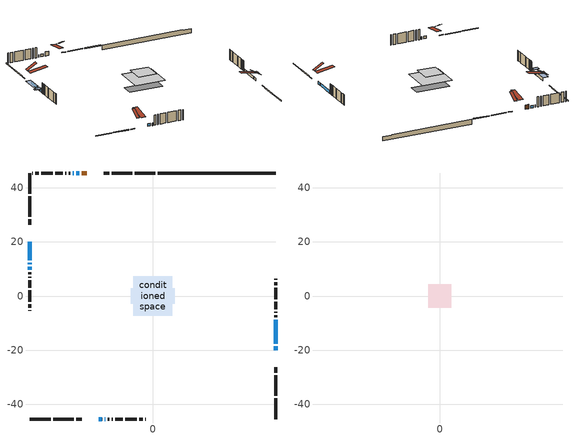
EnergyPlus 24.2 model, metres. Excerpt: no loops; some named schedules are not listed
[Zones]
conditioned space
 floor outside (Floor1 construction): -0.75,-0.75 -0.75,0.75 0.75,0.75 0.75,-0.75 z0.82
 floor outside (Floor2 construction): -0.47,-0.47 -0.47,0.47 0.47,0.47 0.47,-0.47 z0.82
 floor adiabatic (AdiabaticFloorConstruction): -7.2,-7.2 -7.2,7.2 7.2,7.2 7.2,-7.2 z3.26
 floor foundation (Slab1 construction): -8.05,-2.83 -8.05,2.83 8.05,2.83 8.05,-2.83 z-1.37
 wall outside (RimJoist1 construction): 0.98,45.42 -6.73,45.42 / -45.42,-45.42 -37.71,-45.42 / -45.42,45.42 -45.42,37.71 / 45.42,-45.42 45.42,-37.71 z0.82:1.12
 wall outside (RimJoist2 construction): -7.66,45.42 -15.21,45.42 / -36.78,-45.42 -29.23,-45.42 / -45.42,36.78 -45.42,29.23 / 45.42,-36.78 45.42,-29.23 z0.82:1.12
 wall outside (RimJoist3 construction): -16.14,45.42 -18.14,45.42 / -28.3,-45.42 -26.3,-45.42 / -45.42,28.3 -45.42,26.3 / 45.42,-28.3 45.42,-26.3 z0.82:1.12
 wall outside (AdiabaticWallConstruction 1): -24.44,45.42 -26.13,45.42 z0.82:2.85
 wall outside (AdiabaticWallConstruction): 45.42,-20 45.42,-18.47 / -27.06,45.42 -28.32,45.42 / -20,-45.42 -18.74,-45.42 / -29.24,45.42 -29.45,45.42 / -17.81,-45.42 -17.6,-45.42 / 45.42,-17.54 45.42,-8.75 z0.82:2.04; -45.42,20 -45.42,13.19 z0.82:2.17; -45.42,12.27 -45.42,11.76 z0.82:1.32; -45.42,10.84 -45.42,9.61 z0.82:2.34
 wall outside (Wall1 construction): -30.38,45.42 -31.03,45.42 / -16.68,-45.42 -16.02,-45.42 / -45.42,8.69 -45.42,8.03 / 45.42,-7.82 45.42,-7.17 z0.82:5.7
 wall outside (Wall2 construction): -31.96,45.42 -32.34,45.42 / -15.09,-45.42 -14.71,-45.42 / -45.42,7.1 -45.42,6.72 / 45.42,-6.24 45.42,-5.86 z0.82:5.7
 wall outside (Wall3 construction): -33.27,45.42 -36.01,45.42 / -13.78,-45.42 -11.04,-45.42 / -45.42,5.79 -45.42,3.05 / 45.42,-4.93 45.42,-2.19 z0.82:5.7
 wall outside (Wall4 construction): -36.94,45.42 -41.2,45.42 / -10.11,-45.42 -5.85,-45.42 / -45.42,2.12 -45.42,-2.14 / 45.42,-1.26 45.42,3 z0.82:5.7
 wall outside (Wall5 construction): -42.13,45.42 -43.34,45.42 / -4.92,-45.42 -3.72,-45.42 / -45.42,-3.07 -45.42,-4.27 / 45.42,3.93 45.42,5.13 z0.82:5.7
 wall outside (Wall6 construction): -44.27,45.42 -44.49,45.42 / -2.79,-45.42 -2.57,-45.42 / -45.42,-5.2 -45.42,-5.42 / 45.42,6.06 45.42,6.29 z0.82:5.7
 wall foundation (FoundationWall1 construction): 1.91,45.42,-1.37 1.91,45.42,0.82 41.07,45.42,0.82 41.07,45.42,0.65 45.42,45.42,0.65 45.42,45.42,-1.37
 window (WindowConstruction 4): 45.42,-20 45.42,-18.47 z0.82:2.04
 window (WindowConstruction 1): -45.42,20 -45.42,13.19 z0.82:2.17
 window (WindowConstruction 2): -27.06,45.42 -28.31,45.42 z0.82:2.04
 window (WindowConstruction 3): -20,-45.42 -18.74,-45.42 z0.82:2.04
 window (WindowConstruction 6): -45.42,12.26 -45.42,11.76 z0.82:1.32
 window (WindowConstruction 7): -29.24,45.42 -29.45,45.42 z0.82:2.04
 window (WindowConstruction 8): -17.81,-45.42 -17.61,-45.42 z0.82:2.04
 window (WindowConstruction 5): -45.42,10.83 -45.42,9.62 z0.82:2.34
 window (WindowConstruction): 45.42,-17.54 45.42,-8.75 z0.82:2.04
 door (Door): -24.44,45.42 -26.13,45.42 z0.82:2.85
 ceiling adiabatic (AdiabaticFloorConstruction): 7.2,-7.2 7.2,7.2 -7.2,7.2 -7.2,-7.2 z3.26
 roof outside (Roof1 construction): -20.42,45.42,5.7 -20.42,40.73,8.43 -19.06,40.73,8.43 -19.06,45.42,5.7; -24.02,-45.42,5.7 -24.02,-40.73,8.43 -25.37,-40.73,8.43 -25.37,-45.42,5.7; -45.42,24.02,5.7 -40.73,24.02,8.43 -40.73,25.37,8.43 -45.42,25.37,5.7; 45.42,-24.02,5.7 40.73,-24.02,8.43 40.73,-25.37,8.43 45.42,-25.37,5.7
attic - vented
 floor to conditioned space (Floor3 construction Reversed): -4.3,-4.3 -4.3,4.3 4.3,4.3 4.3,-4.3 z5.7
 roof outside (Roof2 construction): -23.51,45.42,5.7 -23.51,36.89,7.12 -21.35,36.89,7.12 -21.35,45.42,5.7; -20.93,-45.42,5.7 -20.93,-36.89,7.12 -23.09,-36.89,7.12 -23.09,-45.42,5.7; -45.42,20.93,5.7 -36.89,20.93,7.12 -36.89,23.09,7.12 -45.42,23.09,5.7; 45.42,-20.93,5.7 36.89,-20.93,7.12 36.89,-23.09,7.12 45.42,-23.09,5.7
shading: -45.42,12.89 -45.42,20.29 -47.86,20.29 -47.86,12.89 z2.47; -45.42,11.47 -45.42,12.56 -47.86,12.56 -47.86,11.47 z1.62; -45.42,9.32 -45.42,11.13 -47.86,11.13 -47.86,9.32 z2.64
[Building]
Building 1: Terrain=Suburbs
[Site:Location]
Montreal Intl AP_QC: Latitude {deg}=45.47; Longitude {deg}=-73.74; Time Zone {hr}=-5; Elevation {m}=36; Keep Site Location Information=Yes
[Site:GroundTemperature:Shallow]
2.07863, -0.316383, -0.508184, 0.628371, 5.19101, 9.73239, 13.6695, 16.1636, 16.3755, 14.347, 10.5102, 6.10817
[Site:WaterMainsTemperature]
Calculation Method=Schedule; Temperature Schedule=mains temperature schedule
[Material] Roughness=Rough; Thermal Absorptance=0.9
Name | Thickness {m} | Conductivity {W/m-K} | Density {kg/m3} | Specific Heat {J/kg-K} | Solar Absorptance | Visible Absorptance
asphalt or fiberglass shingles | 0.00635 | 0.162714 | 1121.4 | 1465.45 | 0.84 | 0.84
ceiling loosefill ins | 0.169333 | 0.0480833 | 16.02 | 1046.75 | 0.7 | 0.7
ceiling stud and cavity | 0.1397 | 1.3918 | 65.682 | 1177.47 | 0.7 | 0.7
concrete 4.0 in. | 0.1016 | 1.803125 | 2242.8 | 837.4 | 0.7 | 0.7
concrete 8.0 in. | 0.2032 | 1.803125 | 2242.8 | 837.4 | 0.7 | 0.7
door material | 0.04445 | 0.0451087 | 512.64 | 1214.23 | 0.7 | 0.7
exterior vertical ins | 0.03955 | 0.029427 | 32.04 | 1214.23 | 0.7 | 0.7
floor covering | 0.0127 | 0.0433444 | 54.468 | 1339.84 | 0.6 | 0.6
floor rigid ins; rim joist rigid ins; wall rigid ins | 0.051816 | 0.029427 | 32.04 | 1214.23 | 0.7 | 0.7
floor rigid ins 1; roof rigid ins | 0.103632 | 0.029427 | 32.04 | 1214.23 | 0.7 | 0.7
floor rigid ins 2; wall rigid ins 1 | 0.512978 | 0.029427 | 32.04 | 1214.23 | 0.7 | 0.7
floor stud and cavity | 0.1397 | 0.0981661 | 92.3553 | 1139.71 | 0.7 | 0.7
floor stud and cavity 1 | 0.1397 | 0.176228 | 92.3553 | 1139.71 | 0.7 | 0.7
floor stud and cavity 2 | 0.1397 | 1.75129 | 37.0049 | 1207.88 | 0.7 | 0.7
furniture material conditioned space 1 | 0.1524 | 0.115458 | 640.8 | 1214.23 | 0.6 | 0.6
gypsum board | 0.0127 | 0.160291 | 801 | 837.4 | 0.6 | 0.6
gypsum board 1 | 0.0127 | 0.160291 | 801 | 837.4 | 0.7 | 0.7
osb sheathing 0.5 in. | 0.0127 | 0.115458 | 512.64 | 1214.23 | 0.7 | 0.7
osb sheathing 0.75 in. | 0.01905 | 0.115458 | 512.64 | 1214.23 | 0.7 | 0.7
osb sheathing 2.0 in. | 0.0508 | 0.115458 | 512.64 | 1214.23 | 0.7 | 0.7
rim joist stud and cavity | 0.0508 | 0.0410046 | 125.044 | 1163.47 | 0.6 | 0.6
rim joist stud and cavity 1 | 0.0508 | 0.0294815 | 125.044 | 1163.47 | 0.6 | 0.6
rim joist stud and cavity 2 | 0.0508 | 0.070438 | 125.044 | 1163.47 | 0.6 | 0.6
roof stud and cavity | 0.2032 | 0.485561 | 78.34581 | 1123.46 | 0.7 | 0.7
wall stud and cavity | 0.1397 | 0.24263 | 139.0536 | 1170.24 | 0.7 | 0.7
wall stud and cavity 1 | 0.1397 | 0.188903 | 139.0536 | 1170.24 | 0.7 | 0.7
wall stud and cavity 2 | 0.1397 | 0.208241 | 139.0536 | 1170.24 | 0.7 | 0.7
wall stud and cavity 3 | 0.1397 | 0.208789 | 139.0536 | 1170.24 | 0.7 | 0.7
wall stud and cavity 4 | 0.1397 | 0.566738 | 139.0536 | 1170.24 | 0.7 | 0.7
wall stud and cavity 5 | 0.1397 | 0.111052 | 139.0536 | 1170.24 | 0.7 | 0.7
wall stud and cavity 6 | 0.0889 | 0.380278 | 52.3479 | 1209.89 | 0.7 | 0.7
wall stud and cavity 7 | 0.0889 | 0.391764 | 83.0341 | 1211.67 | 0.7 | 0.7
wood siding | 0.0254 | 0.102417 | 544.68 | 1172.36 | 0 | 0
wood siding 1; wood siding 2; wood siding 3 | 0.0254 | 0.102417 | 544.68 | 1172.36 | 0.7 | 0.7
[WindowMaterial:SimpleGlazingSystem]
Name | U-Factor {W/m2-K} | Solar Heat Gain Coefficient
WindowMaterial | 2.93382 | 0.6
WindowMaterial 1 | 3.74805 | 0.67
WindowMaterial 2 | 3.09508 | 0.34
[Construction]
AdiabaticFloorConstruction: floor stud and cavity 2, floor rigid ins 2, osb sheathing 0.75 in., floor covering
AdiabaticWallConstruction: wood siding 2, wall rigid ins 1, wall stud and cavity 6, gypsum board
AdiabaticWallConstruction 1: wood siding 3, wall rigid ins 1, wall stud and cavity 6, gypsum board
Door: door material
Floor1 construction: floor stud and cavity, floor rigid ins, osb sheathing 0.75 in., floor covering
Floor2 construction: floor stud and cavity 1, floor rigid ins 1, osb sheathing 0.75 in., floor covering
Floor3 construction Reversed: gypsum board, ceiling stud and cavity, ceiling loosefill ins
FoundationWall1 construction: concrete 8.0 in., gypsum board 1
furniture construction conditioned space 1: furniture material conditioned space 1
PartitionWallConstruction: gypsum board, wall stud and cavity 7, gypsum board
RimJoist1 construction: wood siding 1, rim joist rigid ins, osb sheathing 2.0 in., rim joist stud and cavity
RimJoist2 construction: wood siding 1, osb sheathing 2.0 in., rim joist stud and cavity 1
RimJoist3 construction: wood siding 1, rim joist rigid ins, osb sheathing 2.0 in., rim joist stud and cavity 2
Roof1 construction: asphalt or fiberglass shingles, roof rigid ins, osb sheathing 0.75 in., roof stud and cavity, gypsum board
Roof2 construction: asphalt or fiberglass shingles
Slab1 construction: concrete 4.0 in.
Wall1 construction: wood siding, wall rigid ins, osb sheathing 0.5 in., wall stud and cavity, gypsum board
Wall2 construction: wood siding, wall rigid ins, osb sheathing 0.5 in., wall stud and cavity 1, gypsum board
Wall3 construction: wood siding, wall rigid ins, osb sheathing 0.5 in., wall stud and cavity 2, gypsum board
Wall4 construction: wood siding, wall rigid ins, osb sheathing 0.5 in., wall stud and cavity 3, gypsum board
Wall5 construction: wood siding, wall rigid ins, osb sheathing 0.5 in., wall stud and cavity 4, gypsum board
Wall6 construction: wood siding, osb sheathing 0.5 in., wall stud and cavity 5, gypsum board
WindowConstruction; WindowConstruction 1; WindowConstruction 2; WindowConstruction 3: WindowMaterial
WindowConstruction 4; WindowConstruction 5: WindowMaterial 1
WindowConstruction 6; WindowConstruction 7; WindowConstruction 8: WindowMaterial 2
[Zone] Multiplier=1; Part of Total Floor Area=Yes
Name | Volume {m3}
attic - vented | 17.3678
conditioned space | 746
[Space]
Name | Zone | Volume {m3}
attic - vented 1 | attic - vented | 17.3678
conditioned space 1 | conditioned space | 746
[ZoneInfiltration:EffectiveLeakageArea]
infil attic - vented 1: Zone or Space=attic - vented 1; Schedule=Always On Discrete; Effective Air Leakage Area {cm2}=2951.6; Stack Coefficient=9.88773e-05; Wind Coefficient=6.71844e-06
[ZoneMixing]
whole house fan mix: Zone or Space=attic - vented; Schedule=Always On Continuous; Design Flow Rate Calculation Method=Flow/Zone; Design Flow Rate {m3/s}=0; Source Zone or Space=conditioned space
[SurfaceProperty:ExposedFoundationPerimeter]
Slab1: Exposed Perimeter Calculation Method=TotalExposedPerimeter; Total Exposed Perimeter {m}=43.51
[InternalMass] Zone or ZoneList=conditioned space; Space or SpaceList=conditioned space 1
Name | Construction | Surface Area {m2}
furniture mass conditioned space 1 | furniture construction conditioned space 1 | 120.62
partition wall mass | PartitionWallConstruction | 301.551
[Lights]
interior lighting: Zone or ZoneList or Space or SpaceList=conditioned space 1; Schedule=interior lighting schedule; Design Level Calculation Method=LightingLevel; Lighting Level {W}=343.2; Return Air Fraction=0; Fraction Radiant=0.6; Fraction Visible=0.2; Fraction Replaceable=1
[People]
occupants: Zone or ZoneList or Space or SpaceList=conditioned space 1; Number of People Schedule=occupants schedule; Number of People Calculation Method=People; Number of People=3; Fraction Radiant=0.314171; Sensible Heat Fraction=0.56303; Activity Level Schedule=occupants activity schedule; Carbon Dioxide Generation Rate {m3/s-W}=0; Enable ASHRAE 55 Comfort Warnings=No; Mean Radiant Temperature Calculation Type=EnclosureAveraged
[ElectricEquipment] Zone or ZoneList or Space or SpaceList=conditioned space 1; Design Level Calculation Method=EquipmentLevel
Name | Schedule | Design Level {W} | Fraction Latent | Fraction Radiant | Fraction Lost
clothes dryer | clothes dryer schedule | 140.772 | 0.015 | 0.081 | 0.85
clothes washer | clothes washer schedule | 32.1985 | 0.03 | 0.162 | 0.7
cooking range | cooking range schedule | 215.147 | 0.08 | 0.432 | 0.2
dishwasher | dishwasher schedule | 66.8632 | 0.3 | 0.18 | 0.4
fridge | fridge schedule | 72.9452 | 0 | 0.6 | 0
mech vent house fan | mech vent house fan schedule | 800 | 0 | 0 | 1
mech vent house fan cfis | mech vent house fan cfis schedule | 0 | 0 | 0 | 0
misc plug loads | misc plug loads schedule | 494.7 | 0.045 | 0.513 | 0.1
whole house fan | Always On Discrete | 0 | 0 | 0 | 1
[OtherEquipment] Zone or ZoneList or Space or SpaceList=conditioned space 1; Design Level Calculation Method=EquipmentLevel
Name | Fuel Type | Schedule | Design Level {W} | Fraction Latent | Fraction Radiant | Fraction Lost
clothes dryer 1 | Electricity | clothes dryer schedule | 0 | 0.015 | 0.081 | 0.85
cooking range 1 | Electricity | cooking range schedule | 0 | 0.08 | 0.432 | 0.2
general water use latent | None | general water use schedule | 62.594 | 1 | 0 | 0
general water use sensible | None | general water use schedule | -61.6891 | 0 | 0.6 | 0
mech vent house fan latent load | None | Always On Discrete | 0 | 1 | 0 | 0
mech vent house fan sensible load | None | Always On Discrete | 0 | 0 | 0 | 0
water heater energy adjustment1 | Electricity | Always On Discrete | 0.01 | 0 | 0 | 1
[ZoneInfiltration:DesignFlowRate] Zone or ZoneList or Space or SpaceList=conditioned space 1; Schedule=Always On Discrete; Design Flow Rate Calculation Method=Flow/Zone; Design Flow Rate {m3/s}=0
infil flow; natural vent flow; whole house fan flow
[Foundation:Kiva]
Foundation Kiva 1: Initial Indoor Air Temperature {C}=21; Wall Height Above Grade {m}=0.819973; Wall Depth Below Slab {m}=0.2032; Custom Block Material Name 1=exterior vertical ins; Custom Block Depth 1 {m}=2.189988; Custom Block X Position 1 {m}=0.2159; Custom Block Z Position 1 {m}=0
[Foundation:Kiva:Settings]
Soil Conductivity {W/m-K}=0.849921; Soil Density {kg/m3}=1842.3; Soil Specific Heat {J/kg-K}=418.7; Ground Solar Absorptivity=0.9; Ground Thermal Absorptivity=0.9; Ground Surface Roughness {m}=0.03; Far-Field Width {m}=40; Deep-Ground Boundary Condition=ZeroFlux; Deep-Ground Depth {m}=40; Minimum Cell Dimension {m}=0.2; Maximum Cell Growth Coefficient=3; Simulation Timestep=Timestep
[Exterior:Lights]
exterior lighting: Schedule=exterior lighting schedule; Design Level {W}=75.6
[Schedule:Constant]
Name | Hourly Value
Always On Continuous; mech vent house fan schedule; mech vent house fan cfis schedule; Always On Discrete | 1
occupants activity schedule | 117.228
fridge schedule | 0
[Schedule:Week:Daily]
interior lighting schedule Week Rule - Jan1-Jan27: interior lighting schedule day, interior lighting schedule day, interior lighting schedule day, interior lighting schedule day, interior lighting schedule day, interior lighting schedule day, interior lighting schedule day, interior lighting schedule default day, interior lighting schedule default day, interior lighting schedule default day, interior lighting schedule default day, interior lighting schedule default day
interior lighting schedule Week Rule - Jan28-Feb3: interior lighting schedule day, interior lighting schedule day, interior lighting schedule day, interior lighting schedule day, interior lighting schedule day 1, interior lighting schedule day 1, interior lighting schedule day 1, interior lighting schedule default day, interior lighting schedule default day, interior lighting schedule default day, interior lighting schedule default day, interior lighting schedule default day
interior lighting schedule Week Rule - Feb4-Feb24: interior lighting schedule day 1, interior lighting schedule day 1, interior lighting schedule day 1, interior lighting schedule day 1, interior lighting schedule day 1, interior lighting schedule day 1, interior lighting schedule day 1, interior lighting schedule default day, interior lighting schedule default day, interior lighting schedule default day, interior lighting schedule default day, interior lighting schedule default day
interior lighting schedule Week Rule - Feb25-Mar3: interior lighting schedule day 1, interior lighting schedule day 1, interior lighting schedule day 1, interior lighting schedule day 1, interior lighting schedule day 2, interior lighting schedule day 2, interior lighting schedule day 2, interior lighting schedule default day, interior lighting schedule default day, interior lighting schedule default day, interior lighting schedule default day, interior lighting schedule default day
interior lighting schedule Week Rule - Mar4-Mar31: interior lighting schedule day 2, interior lighting schedule day 2, interior lighting schedule day 2, interior lighting schedule day 2, interior lighting schedule day 2, interior lighting schedule day 2, interior lighting schedule day 2, interior lighting schedule default day, interior lighting schedule default day, interior lighting schedule default day, interior lighting schedule default day, interior lighting schedule default day
interior lighting schedule Week Rule - Apr1-Apr28: interior lighting schedule day 3, interior lighting schedule day 3, interior lighting schedule day 3, interior lighting schedule day 3, interior lighting schedule day 3, interior lighting schedule day 3, interior lighting schedule day 3, interior lighting schedule default day, interior lighting schedule default day, interior lighting schedule default day, interior lighting schedule default day, interior lighting schedule default day
interior lighting schedule Week Rule - Apr29-May5: interior lighting schedule day 3, interior lighting schedule day 3, interior lighting schedule day 4, interior lighting schedule day 4, interior lighting schedule day 4, interior lighting schedule day 4, interior lighting schedule day 4, interior lighting schedule default day, interior lighting schedule default day, interior lighting schedule default day, interior lighting schedule default day, interior lighting schedule default day
interior lighting schedule Week Rule - May6-May26: interior lighting schedule day 4, interior lighting schedule day 4, interior lighting schedule day 4, interior lighting schedule day 4, interior lighting schedule day 4, interior lighting schedule day 4, interior lighting schedule day 4, interior lighting schedule default day, interior lighting schedule default day, interior lighting schedule default day, interior lighting schedule default day, interior lighting schedule default day
interior lighting schedule Week Rule - May27-Jun2: interior lighting schedule day 4, interior lighting schedule day 4, interior lighting schedule day 4, interior lighting schedule day 4, interior lighting schedule day 4, interior lighting schedule day 5, interior lighting schedule day 5, interior lighting schedule default day, interior lighting schedule default day, interior lighting schedule default day, interior lighting schedule default day, interior lighting schedule default day
interior lighting schedule Week Rule - Jun3-Jun30: interior lighting schedule day 5, interior lighting schedule day 5, interior lighting schedule day 5, interior lighting schedule day 5, interior lighting schedule day 5, interior lighting schedule day 5, interior lighting schedule day 5, interior lighting schedule default day, interior lighting schedule default day, interior lighting schedule default day, interior lighting schedule default day, interior lighting schedule default day
interior lighting schedule Week Rule - Jul1-Jul28: interior lighting schedule day 6, interior lighting schedule day 6, interior lighting schedule day 6, interior lighting schedule day 6, interior lighting schedule day 6, interior lighting schedule day 6, interior lighting schedule day 6, interior lighting schedule default day, interior lighting schedule default day, interior lighting schedule default day, interior lighting schedule default day, interior lighting schedule default day
interior lighting schedule Week Rule - Jul29-Aug4: interior lighting schedule day 6, interior lighting schedule day 6, interior lighting schedule day 6, interior lighting schedule day 7, interior lighting schedule day 7, interior lighting schedule day 7, interior lighting schedule day 7, interior lighting schedule default day, interior lighting schedule default day, interior lighting schedule default day, interior lighting schedule default day, interior lighting schedule default day
interior lighting schedule Week Rule - Aug5-Aug25: interior lighting schedule day 7, interior lighting schedule day 7, interior lighting schedule day 7, interior lighting schedule day 7, interior lighting schedule day 7, interior lighting schedule day 7, interior lighting schedule day 7, interior lighting schedule default day, interior lighting schedule default day, interior lighting schedule default day, interior lighting schedule default day, interior lighting schedule default day
interior lighting schedule Week Rule - Aug26-Sep1: interior lighting schedule day 7, interior lighting schedule day 7, interior lighting schedule day 7, interior lighting schedule day 7, interior lighting schedule day 7, interior lighting schedule day 7, interior lighting schedule day 8, interior lighting schedule default day, interior lighting schedule default day, interior lighting schedule default day, interior lighting schedule default day, interior lighting schedule default day
interior lighting schedule Week Rule - Sep2-Sep29: interior lighting schedule day 8, interior lighting schedule day 8, interior lighting schedule day 8, interior lighting schedule day 8, interior lighting schedule day 8, interior lighting schedule day 8, interior lighting schedule day 8, interior lighting schedule default day, interior lighting schedule default day, interior lighting schedule default day, interior lighting schedule default day, interior lighting schedule default day
interior lighting schedule Week Rule - Sep30-Oct6: interior lighting schedule day 8, interior lighting schedule day 9, interior lighting schedule day 9, interior lighting schedule day 9, interior lighting schedule day 9, interior lighting schedule day 9, interior lighting schedule day 9, interior lighting schedule default day, interior lighting schedule default day, interior lighting schedule default day, interior lighting schedule default day, interior lighting schedule default day
interior lighting schedule Week Rule - Oct7-Oct27: interior lighting schedule day 9, interior lighting schedule day 9, interior lighting schedule day 9, interior lighting schedule day 9, interior lighting schedule day 9, interior lighting schedule day 9, interior lighting schedule day 9, interior lighting schedule default day, interior lighting schedule default day, interior lighting schedule default day, interior lighting schedule default day, interior lighting schedule default day
interior lighting schedule Week Rule - Oct28-Nov3: interior lighting schedule day 9, interior lighting schedule day 9, interior lighting schedule day 9, interior lighting schedule day 9, interior lighting schedule day 10, interior lighting schedule day 10, interior lighting schedule day 10, interior lighting schedule default day, interior lighting schedule default day, interior lighting schedule default day, interior lighting schedule default day, interior lighting schedule default day
interior lighting schedule Week Rule - Nov4-Nov24: interior lighting schedule day 10, interior lighting schedule day 10, interior lighting schedule day 10, interior lighting schedule day 10, interior lighting schedule day 10, interior lighting schedule day 10, interior lighting schedule day 10, interior lighting schedule default day, interior lighting schedule default day, interior lighting schedule default day, interior lighting schedule default day, interior lighting schedule default day
interior lighting schedule Week Rule - Nov25-Dec1: interior lighting schedule day 10, interior lighting schedule day 10, interior lighting schedule day 10, interior lighting schedule day 10, interior lighting schedule day 10, interior lighting schedule day 10, interior lighting schedule day 11, interior lighting schedule default day, interior lighting schedule default day, interior lighting schedule default day, interior lighting schedule default day, interior lighting schedule default day
interior lighting schedule Week Rule - Dec2-Dec31: interior lighting schedule day 11, interior lighting schedule day 11, interior lighting schedule day 11, interior lighting schedule day 11, interior lighting schedule day 11, interior lighting schedule day 11, interior lighting schedule day 11, interior lighting schedule default day, interior lighting schedule default day, interior lighting schedule default day, interior lighting schedule default day, interior lighting schedule default day
occupants schedule Week Rule - Jan1-Dec31: occupants schedule day, occupants schedule day, occupants schedule day, occupants schedule day, occupants schedule day, occupants schedule day, occupants schedule day, occupants schedule default day, occupants schedule default day, occupants schedule default day, occupants schedule default day, occupants schedule default day
clothes dryer schedule Week Rule - Jan1-Dec31: clothes dryer schedule day, clothes dryer schedule day, clothes dryer schedule day, clothes dryer schedule day, clothes dryer schedule day, clothes dryer schedule day, clothes dryer schedule day, clothes dryer schedule default day, clothes dryer schedule default day, clothes dryer schedule default day, clothes dryer schedule default day, clothes dryer schedule default day
clothes washer schedule Week Rule - Jan1-Dec31: clothes washer schedule day, clothes washer schedule day, clothes washer schedule day, clothes washer schedule day, clothes washer schedule day, clothes washer schedule day, clothes washer schedule day, clothes washer schedule default day, clothes washer schedule default day, clothes washer schedule default day, clothes washer schedule default day, clothes washer schedule default day
cooking range schedule Week Rule - Jan1-Dec31: cooking range schedule day, cooking range schedule day, cooking range schedule day, cooking range schedule day, cooking range schedule day, cooking range schedule day, cooking range schedule day, cooking range schedule default day, cooking range schedule default day, cooking range schedule default day, cooking range schedule default day, cooking range schedule default day
dishwasher schedule Week Rule - Jan1-Dec31: dishwasher schedule day, dishwasher schedule day, dishwasher schedule day, dishwasher schedule day, dishwasher schedule day, dishwasher schedule day, dishwasher schedule day, dishwasher schedule default day, dishwasher schedule default day, dishwasher schedule default day, dishwasher schedule default day, dishwasher schedule default day
misc plug loads schedule Week Rule - Jan1-Dec31: misc plug loads schedule day, misc plug loads schedule day, misc plug loads schedule day, misc plug loads schedule day, misc plug loads schedule day, misc plug loads schedule day, misc plug loads schedule day, misc plug loads schedule default day, misc plug loads schedule default day, misc plug loads schedule default day, misc plug loads schedule default day, misc plug loads schedule default day
general water use schedule Week Rule - Jan1-Dec31: general water use schedule day, general water use schedule day, general water use schedule day, general water use schedule day, general water use schedule day, general water use schedule day, general water use schedule day, general water use schedule default day, general water use schedule default day, general water use schedule default day, general water use schedule default day, general water use schedule default day
exterior lighting schedule Week Rule - Jan1-Jan27: exterior lighting schedule day, exterior lighting schedule day, exterior lighting schedule day, exterior lighting schedule day, exterior lighting schedule day, exterior lighting schedule day, exterior lighting schedule day, exterior lighting schedule default day, exterior lighting schedule default day, exterior lighting schedule default day, exterior lighting schedule default day, exterior lighting schedule default day
exterior lighting schedule Week Rule - Jan28-Feb3: exterior lighting schedule day, exterior lighting schedule day, exterior lighting schedule day, exterior lighting schedule day, exterior lighting schedule day 1, exterior lighting schedule day 1, exterior lighting schedule day 1, exterior lighting schedule default day, exterior lighting schedule default day, exterior lighting schedule default day, exterior lighting schedule default day, exterior lighting schedule default day
exterior lighting schedule Week Rule - Feb4-Feb24: exterior lighting schedule day 1, exterior lighting schedule day 1, exterior lighting schedule day 1, exterior lighting schedule day 1, exterior lighting schedule day 1, exterior lighting schedule day 1, exterior lighting schedule day 1, exterior lighting schedule default day, exterior lighting schedule default day, exterior lighting schedule default day, exterior lighting schedule default day, exterior lighting schedule default day
exterior lighting schedule Week Rule - Feb25-Mar3: exterior lighting schedule day 1, exterior lighting schedule day 1, exterior lighting schedule day 1, exterior lighting schedule day 1, exterior lighting schedule day 2, exterior lighting schedule day 2, exterior lighting schedule day 2, exterior lighting schedule default day, exterior lighting schedule default day, exterior lighting schedule default day, exterior lighting schedule default day, exterior lighting schedule default day
exterior lighting schedule Week Rule - Mar4-Mar31: exterior lighting schedule day 2, exterior lighting schedule day 2, exterior lighting schedule day 2, exterior lighting schedule day 2, exterior lighting schedule day 2, exterior lighting schedule day 2, exterior lighting schedule day 2, exterior lighting schedule default day, exterior lighting schedule default day, exterior lighting schedule default day, exterior lighting schedule default day, exterior lighting schedule default day
exterior lighting schedule Week Rule - Apr1-Apr28: exterior lighting schedule day 3, exterior lighting schedule day 3, exterior lighting schedule day 3, exterior lighting schedule day 3, exterior lighting schedule day 3, exterior lighting schedule day 3, exterior lighting schedule day 3, exterior lighting schedule default day, exterior lighting schedule default day, exterior lighting schedule default day, exterior lighting schedule default day, exterior lighting schedule default day
exterior lighting schedule Week Rule - Apr29-May5: exterior lighting schedule day 3, exterior lighting schedule day 3, exterior lighting schedule day 4, exterior lighting schedule day 4, exterior lighting schedule day 4, exterior lighting schedule day 4, exterior lighting schedule day 4, exterior lighting schedule default day, exterior lighting schedule default day, exterior lighting schedule default day, exterior lighting schedule default day, exterior lighting schedule default day
exterior lighting schedule Week Rule - May6-May26: exterior lighting schedule day 4, exterior lighting schedule day 4, exterior lighting schedule day 4, exterior lighting schedule day 4, exterior lighting schedule day 4, exterior lighting schedule day 4, exterior lighting schedule day 4, exterior lighting schedule default day, exterior lighting schedule default day, exterior lighting schedule default day, exterior lighting schedule default day, exterior lighting schedule default day
exterior lighting schedule Week Rule - May27-Jun2: exterior lighting schedule day 4, exterior lighting schedule day 4, exterior lighting schedule day 4, exterior lighting schedule day 4, exterior lighting schedule day 4, exterior lighting schedule day 5, exterior lighting schedule day 5, exterior lighting schedule default day, exterior lighting schedule default day, exterior lighting schedule default day, exterior lighting schedule default day, exterior lighting schedule default day
exterior lighting schedule Week Rule - Jun3-Jun30: exterior lighting schedule day 5, exterior lighting schedule day 5, exterior lighting schedule day 5, exterior lighting schedule day 5, exterior lighting schedule day 5, exterior lighting schedule day 5, exterior lighting schedule day 5, exterior lighting schedule default day, exterior lighting schedule default day, exterior lighting schedule default day, exterior lighting schedule default day, exterior lighting schedule default day
exterior lighting schedule Week Rule - Jul1-Jul28: exterior lighting schedule day 6, exterior lighting schedule day 6, exterior lighting schedule day 6, exterior lighting schedule day 6, exterior lighting schedule day 6, exterior lighting schedule day 6, exterior lighting schedule day 6, exterior lighting schedule default day, exterior lighting schedule default day, exterior lighting schedule default day, exterior lighting schedule default day, exterior lighting schedule default day
exterior lighting schedule Week Rule - Jul29-Aug4: exterior lighting schedule day 6, exterior lighting schedule day 6, exterior lighting schedule day 6, exterior lighting schedule day 7, exterior lighting schedule day 7, exterior lighting schedule day 7, exterior lighting schedule day 7, exterior lighting schedule default day, exterior lighting schedule default day, exterior lighting schedule default day, exterior lighting schedule default day, exterior lighting schedule default day
exterior lighting schedule Week Rule - Aug5-Aug25: exterior lighting schedule day 7, exterior lighting schedule day 7, exterior lighting schedule day 7, exterior lighting schedule day 7, exterior lighting schedule day 7, exterior lighting schedule day 7, exterior lighting schedule day 7, exterior lighting schedule default day, exterior lighting schedule default day, exterior lighting schedule default day, exterior lighting schedule default day, exterior lighting schedule default day
exterior lighting schedule Week Rule - Aug26-Sep1: exterior lighting schedule day 7, exterior lighting schedule day 7, exterior lighting schedule day 7, exterior lighting schedule day 7, exterior lighting schedule day 7, exterior lighting schedule day 7, exterior lighting schedule day 8, exterior lighting schedule default day, exterior lighting schedule default day, exterior lighting schedule default day, exterior lighting schedule default day, exterior lighting schedule default day
exterior lighting schedule Week Rule - Sep2-Sep29: exterior lighting schedule day 8, exterior lighting schedule day 8, exterior lighting schedule day 8, exterior lighting schedule day 8, exterior lighting schedule day 8, exterior lighting schedule day 8, exterior lighting schedule day 8, exterior lighting schedule default day, exterior lighting schedule default day, exterior lighting schedule default day, exterior lighting schedule default day, exterior lighting schedule default day
exterior lighting schedule Week Rule - Sep30-Oct6: exterior lighting schedule day 8, exterior lighting schedule day 9, exterior lighting schedule day 9, exterior lighting schedule day 9, exterior lighting schedule day 9, exterior lighting schedule day 9, exterior lighting schedule day 9, exterior lighting schedule default day, exterior lighting schedule default day, exterior lighting schedule default day, exterior lighting schedule default day, exterior lighting schedule default day
exterior lighting schedule Week Rule - Oct7-Oct27: exterior lighting schedule day 9, exterior lighting schedule day 9, exterior lighting schedule day 9, exterior lighting schedule day 9, exterior lighting schedule day 9, exterior lighting schedule day 9, exterior lighting schedule day 9, exterior lighting schedule default day, exterior lighting schedule default day, exterior lighting schedule default day, exterior lighting schedule default day, exterior lighting schedule default day
exterior lighting schedule Week Rule - Oct28-Nov3: exterior lighting schedule day 9, exterior lighting schedule day 9, exterior lighting schedule day 9, exterior lighting schedule day 9, exterior lighting schedule day 10, exterior lighting schedule day 10, exterior lighting schedule day 10, exterior lighting schedule default day, exterior lighting schedule default day, exterior lighting schedule default day, exterior lighting schedule default day, exterior lighting schedule default day
[Schedule:Year]
interior lighting schedule: interior lighting schedule Week Rule - Jan1-Jan27, 1, 1, 1, 27, interior lighting schedule Week Rule - Jan28-Feb3, 1, 28, 2, 3, interior lighting schedule Week Rule - Feb4-Feb24, 2, 4, 2, 24, interior lighting schedule Week Rule - Feb25-Mar3, 2, 25, 3, 3, interior lighting schedule Week Rule - Mar4-Mar31, 3, 4, 3, 31, interior lighting schedule Week Rule - Apr1-Apr28, 4, 1, 4, 28, interior lighting schedule Week Rule - Apr29-May5, 4, 29, 5, 5, interior lighting schedule Week Rule - May6-May26, 5, 6, 5, 26, interior lighting schedule Week Rule - May27-Jun2, 5, 27, 6, 2, interior lighting schedule Week Rule - Jun3-Jun30, 6, 3, 6, 30, interior lighting schedule Week Rule - Jul1-Jul28, 7, 1, 7, 28, interior lighting schedule Week Rule - Jul29-Aug4, 7, 29, 8, 4, interior lighting schedule Week Rule - Aug5-Aug25, 8, 5, 8, 25, interior lighting schedule Week Rule - Aug26-Sep1, 8, 26, 9, 1, interior lighting schedule Week Rule - Sep2-Sep29, 9, 2, 9, 29, interior lighting schedule Week Rule - Sep30-Oct6, 9, 30, 10, 6, interior lighting schedule Week Rule - Oct7-Oct27, 10, 7, 10, 27, interior lighting schedule Week Rule - Oct28-Nov3, 10, 28, 11, 3, interior lighting schedule Week Rule - Nov4-Nov24, 11, 4, 11, 24, interior lighting schedule Week Rule - Nov25-Dec1, 11, 25, 12, 1, interior lighting schedule Week Rule - Dec2-Dec31, 12, 2, 12, 31
occupants schedule: occupants schedule Week Rule - Jan1-Dec31, 1, 1, 12, 31
clothes dryer schedule: clothes dryer schedule Week Rule - Jan1-Dec31, 1, 1, 12, 31
clothes washer schedule: clothes washer schedule Week Rule - Jan1-Dec31, 1, 1, 12, 31
cooking range schedule: cooking range schedule Week Rule - Jan1-Dec31, 1, 1, 12, 31
dishwasher schedule: dishwasher schedule Week Rule - Jan1-Dec31, 1, 1, 12, 31
misc plug loads schedule: misc plug loads schedule Week Rule - Jan1-Dec31, 1, 1, 12, 31
general water use schedule: general water use schedule Week Rule - Jan1-Dec31, 1, 1, 12, 31
exterior lighting schedule: exterior lighting schedule Week Rule - Jan1-Jan27, 1, 1, 1, 27, exterior lighting schedule Week Rule - Jan28-Feb3, 1, 28, 2, 3, exterior lighting schedule Week Rule - Feb4-Feb24, 2, 4, 2, 24, exterior lighting schedule Week Rule - Feb25-Mar3, 2, 25, 3, 3, exterior lighting schedule Week Rule - Mar4-Mar31, 3, 4, 3, 31, exterior lighting schedule Week Rule - Apr1-Apr28, 4, 1, 4, 28, exterior lighting schedule Week Rule - Apr29-May5, 4, 29, 5, 5, exterior lighting schedule Week Rule - May6-May26, 5, 6, 5, 26, exterior lighting schedule Week Rule - May27-Jun2, 5, 27, 6, 2, exterior lighting schedule Week Rule - Jun3-Jun30, 6, 3, 6, 30, exterior lighting schedule Week Rule - Jul1-Jul28, 7, 1, 7, 28, exterior lighting schedule Week Rule - Jul29-Aug4, 7, 29, 8, 4, exterior lighting schedule Week Rule - Aug5-Aug25, 8, 5, 8, 25, exterior lighting schedule Week Rule - Aug26-Sep1, 8, 26, 9, 1, exterior lighting schedule Week Rule - Sep2-Sep29, 9, 2, 9, 29, exterior lighting schedule Week Rule - Sep30-Oct6, 9, 30, 10, 6, exterior lighting schedule Week Rule - Oct7-Oct27, 10, 7, 10, 27, exterior lighting schedule Week Rule - Oct28-Nov3, 10, 28, 11, 3, exterior lighting schedule Week Rule - Nov4-Nov24, 11, 4, 11, 24, exterior lighting schedule Week Rule - Nov25-Dec1, 11, 25, 12, 1, exterior lighting schedule Week Rule - Dec2-Dec31, 12, 2, 12, 31
[Schedule:Compact]
mains temperature schedule: Through: 01/01, For: AllDays, Until: 24:00, 6.56833, Through: 01/02, For: AllDays, Until: 24:00, 6.48722, Through: 01/03, For: AllDays, Until: 24:00, 6.40722, Through: 01/04, For: AllDays, Until: 24:00, 6.32889, Through: 01/05, For: AllDays, Until: 24:00, 6.25167, Through: 01/06, For: AllDays, Until: 24:00, 6.17611, Through: 01/07, For: AllDays, Until: 24:00, 6.10222, Through: 01/08, For: AllDays, Until: 24:00, 6.02944, Through: 01/09, For: AllDays, Until: 24:00, 5.95833, Through: 01/10, For: AllDays, Until: 24:00, 5.88889, Through: 01/11, For: AllDays, Until: 24:00, 5.82056, Through: 01/12, For: AllDays, Until: 24:00, 5.75444, Through: 01/13, For: AllDays, Until: 24:00, 5.68944, Through: 01/14, For: AllDays, Until: 24:00, 5.62611, Through: 01/15, For: AllDays, Until: 24:00, 5.56444, Through: 01/16, For: AllDays, Until: 24:00, 5.50444, Through: 01/17, For: AllDays, Until: 24:00, 5.44611, Through: 01/18, For: AllDays, Until: 24:00, 5.38944, Through: 01/19, For: AllDays, Until: 24:00, 5.33389, Through: 01/20, For: AllDays, Until: 24:00, 5.28111, Through: 01/21, For: AllDays, Until: 24:00, 5.22944, Through: 01/22, For: AllDays, Until: 24:00, 5.17944, Through: 01/23, For: AllDays, Until: 24:00, 5.13111, Through: 01/24, For: AllDays, Until: 24:00, 5.085, Through: 01/25, For: AllDays, Until: 24:00, 5.04056, Through: 01/26, For: AllDays, Until: 24:00, 4.99778, Through: 01/27, For: AllDays, Until: 24:00, 4.95667, Through: 01/28, For: AllDays, Until: 24:00, 4.91778, Through: 01/29, For: AllDays, Until: 24:00, 4.88056, Through: 01/30, For: AllDays, Until: 24:00, 4.845, Through: 01/31, For: AllDays, Until: 24:00, 4.81167, Through: 02/01, For: AllDays, Until: 24:00, 4.77944, Through: 02/02, For: AllDays, Until: 24:00, 4.75, Through: 02/03, For: AllDays, Until: 24:00, 4.72167, Through: 02/04, For: AllDays, Until: 24:00, 4.69611, Through: 02/05, For: AllDays, Until: 24:00, 4.67167, Through: 02/06, For: AllDays, Until: 24:00, 4.64944, Through: 02/07, For: AllDays, Until: 24:00, 4.62889, Through: 02/08, For: AllDays, Until: 24:00, 4.61056, Through: 02/09, For: AllDays, Until: 24:00, 4.59389, Through: 02/10, For: AllDays, Until: 24:00, 4.57944, Through: 02/11, For: AllDays, Until: 24:00, 4.56667, Through: 02/12, For: AllDays, Until: 24:00, 4.55611, Through: 02/13, For: AllDays, Until: 24:00, 4.54722, Through: 02/14, For: AllDays, Until: 24:00, 4.54056, Through: 02/15, For: AllDays, Until: 24:00, 4.53556, Through: 02/16, For: AllDays, Until: 24:00, 4.53278, Through: 02/17, For: AllDays, Until: 24:00, 4.53167, Through: 02/18, For: AllDays, Until: 24:00, 4.53278, Through: 02/19, For: AllDays, Until: 24:00, 4.53556, Through: 02/20, For: AllDays, Until: 24:00, 4.54056, Through: 02/21, For: AllDays, Until: 24:00, 4.54722, Through: 02/22, For: AllDays, Until: 24:00, 4.55611, Through: 02/23, For: AllDays, Until: 24:00, 4.56667, Through: 02/24, For: AllDays, Until: 24:00, 4.57944, Through: 02/25, For: AllDays, Until: 24:00, 4.59389, Through: 02/26, For: AllDays, Until: 24:00, 4.61056, Through: 02/27, For: AllDays, Until: 24:00, 4.62889, Through: 02/28, For: AllDays, Until: 24:00, 4.64889, Through: 03/01, For: AllDays, Until: 24:00, 4.67111, Through: 03/02, For: AllDays, Until: 24:00, 4.69556, Through: 03/03, For: AllDays, Until: 24:00, 4.72167, Through: 03/04, For: AllDays, Until: 24:00, 4.74944, Through: 03/05, For: AllDays, Until: 24:00, 4.77944, Through: 03/06, For: AllDays, Until: 24:00, 4.81111, Through: 03/07, For: AllDays, Until: 24:00, 4.84444, Through: 03/08, For: AllDays, Until: 24:00, 4.88, Through: 03/09, For: AllDays, Until: 24:00, 4.91722, Through: 03/10, For: AllDays, Until: 24:00, 4.95611, Through: 03/11, For: AllDays, Until: 24:00, 4.99722, Through: 03/12, For: AllDays, Until: 24:00, 5.04, Through: 03/13, For: AllDays, Until: 24:00, 5.08444, Through: 03/14, For: AllDays, Until: 24:00, 5.13056, Through: 03/15, For: AllDays, Until: 24:00, 5.17889, Through: 03/16, For: AllDays, Until: 24:00, 5.22833, Through: 03/17, For: AllDays, Until: 24:00, 5.28, Through: 03/18, For: AllDays, Until: 24:00, 5.33333, Through: 03/19, For: AllDays, Until: 24:00, 5.38833, Through: 03/20, For: AllDays, Until: 24:00, 5.445, Through: 03/21, For: AllDays, Until: 24:00, 5.50333, Through: 03/22, For: AllDays, Until: 24:00, 5.56333, Through: 03/23, For: AllDays, Until: 24:00, 5.625, Through: 03/24, For: AllDays, Until: 24:00, 5.68833, Through: 03/25, For: AllDays, Until: 24:00, 5.75333, Through: 03/26, For: AllDays, Until: 24:00, 5.81944, Through: 03/27, For: AllDays, Until: 24:00, 5.88778, Through: 03/28, For: AllDays, Until: 24:00, 5.95722, Through: 03/29, For: AllDays, Until: 24:00, 6.02833, Through: 03/30, For: AllDays, Until: 24:00, 6.10111, Through: 03/31, For: AllDays, Until: 24:00, 6.175, Through: 04/01, For: AllDays, Until: 24:00, 6.25056, Through: 04/02, For: AllDays, Until: 24:00, 6.32778, Through: 04/03, For: AllDays, Until: 24:00, 6.40611, Through: 04/04, For: AllDays, Until: 24:00, 6.48556, Through: 04/05, For: AllDays, Until: 24:00, 6.56722, Through: 04/06, For: AllDays, Until: 24:00, 6.64944, Through: 04/07, For: AllDays, Until: 24:00, 6.73333, Through: 04/08, For: AllDays, Until: 24:00, 6.81833, Through: 04/09, For: AllDays, Until: 24:00, 6.905, Through: 04/10, For: AllDays, Until: 24:00, 6.99278, Through: 04/11, For: AllDays, Until: 24:00, 7.08111, Through: 04/12, For: AllDays, Until: 24:00, 7.17167, Through: 04/13, For: AllDays, Until: 24:00, 7.26278, Through: 04/14, For: AllDays, Until: 24:00, 7.355, Through: 04/15, For: AllDays, Until: 24:00, 7.44833, Through: 04/16, For: AllDays, Until: 24:00, 7.54278, Through: 04/17, For: AllDays, Until: 24:00, 7.63889, Through: 04/18, For: AllDays, Until: 24:00, 7.735, Through: 04/19, For: AllDays, Until: 24:00, 7.83278, Through: 04/20, For: AllDays, Until: 24:00, 7.93167, Through: 04/21, For: AllDays, Until: 24:00, 8.03111, Through: 04/22, For: AllDays, Until: 24:00, 8.13167, Through: 04/23, For: AllDays, Until: 24:00, 8.23278, Through: 04/24, For: AllDays, Until: 24:00, 8.335, Through: 04/25, For: AllDays, Until: 24:00, 8.43778, Through: 04/26, For: AllDays, Until: 24:00, 8.54167, Through: 04/27, For: AllDays, Until: 24:00, 8.64611, Through: 04/28, For: AllDays, Until: 24:00, 8.75167, Through: 04/29, For: AllDays, Until: 24:00, 8.85778, Through: 04/30, For: AllDays, Until: 24:00, 8.96444, Through: 05/01, For: AllDays, Until: 24:00, 9.07167, Through: 05/02, For: AllDays, Until: 24:00, 9.17944, Through: 05/03, For: AllDays, Until: 24:00, 9.28778, Through: 05/04, For: AllDays, Until: 24:00, 9.39667, Through: 05/05, For: AllDays, Until: 24:00, 9.50667, Through: 05/06, For: AllDays, Until: 24:00, 9.61667, Through: 05/07, For: AllDays, Until: 24:00, 9.72667, Through: 05/08, For: AllDays, Until: 24:00, 9.83778, Through: 05/09, For: AllDays, Until: 24:00, 9.94889, Through: 05/10, For: AllDays, Until: 24:00, 10.0606, Through: 05/11, For: AllDays, Until: 24:00, 10.1722, Through: 05/12, For: AllDays, Until: 24:00, 10.2844, Through: 05/13, For: AllDays, Until: 24:00, 10.3967, Through: 05/14, For: AllDays, Until: 24:00, 10.5094, Through: 05/15, For: AllDays, Until: 24:00, 10.6222, Through: 05/16, For: AllDays, Until: 24:00, 10.735, Through: 05/17, For: AllDays, Until: 24:00, 10.8478, Through: 05/18, For: AllDays, Until: 24:00, 10.9611, Through: 05/19, For: AllDays, Until: 24:00, 11.0744, Through: 05/20, For: AllDays, Until: 24:00, 11.1872, Through: 05/21, For: AllDays, Until: 24:00, 11.3006, Through: 05/22, For: AllDays, Until: 24:00, 11.4133, Through: 05/23, For: AllDays, Until: 24:00, 11.5267, Through: 05/24, For: AllDays, Until: 24:00, 11.6394, Through: 05/25, For: AllDays, Until: 24:00, 11.7522, Through: 05/26, For: AllDays, Until: 24:00, 11.8644, Through: 05/27, For: AllDays, Until: 24:00, 11.9767, Through: 05/28, For: AllDays, Until: 24:00, 12.0889, Through: 05/29, For: AllDays, Until: 24:00, 12.2006, Through: 05/30, For: AllDays, Until: 24:00, 12.3122, Through: 05/31, For: AllDays, Until: 24:00, 12.4228, Through: 06/01, For: AllDays, Until: 24:00, 12.5339, Through: 06/02, For: AllDays, Until: 24:00, 12.6439, Through: 06/03, For: AllDays, Until: 24:00, 12.7539, Through: 06/04, For: AllDays, Until: 24:00, 12.8628, Through: 06/05, For: AllDays, Until: 24:00, 12.9717, Through: 06/06, For: AllDays, Until: 24:00, 13.08, Through: 06/07, For: AllDays, Until: 24:00, 13.1878, Through: 06/08, For: AllDays, Until: 24:00, 13.2944, Through: 06/09, For: AllDays, Until: 24:00, 13.4011, Through: 06/10, For: AllDays, Until: 24:00, 13.5067, Through: 06/11, For: AllDays, Until: 24:00, 13.6117, Through: 06/12, For: AllDays, Until: 24:00, 13.7156, Through: 06/13, For: AllDays, Until: 24:00, 13.8194, Through: 06/14, For: AllDays, Until: 24:00, 13.9222, Through: 06/15, For: AllDays, Until: 24:00, 14.0239, Through: 06/16, For: AllDays, Until: 24:00, 14.125, Through: 06/17, For: AllDays, Until: 24:00, 14.225, Through: 06/18, For: AllDays, Until: 24:00, 14.3239, Through: 06/19, For: AllDays, Until: 24:00, 14.4222, Through: 06/20, For: AllDays, Until: 24:00, 14.5194, Through: 06/21, For: AllDays, Until: 24:00, 14.6156, Through: 06/22, For: AllDays, Until: 24:00, 14.7106, Through: 06/23, For: AllDays, Until: 24:00, 14.805, Through: 06/24, For: AllDays, Until: 24:00, 14.8978, Through: 06/25, For: AllDays, Until: 24:00, 14.9894, Through: 06/26, For: AllDays, Until: 24:00, 15.0806, Through: 06/27, For: AllDays, Until: 24:00, 15.17, Through: 06/28, For: AllDays, Until: 24:00, 15.2583, Through: 06/29, For: AllDays, Until: 24:00, 15.3456, Through: 06/30, For: AllDays, Until: 24:00, 15.4311, Through: 07/01, For: AllDays, Until: 24:00, 15.5161, Through: 07/02, For: AllDays, Until: 24:00, 15.5989, Through: 07/03, For: AllDays, Until: 24:00, 15.6811, Through: 07/04, For: AllDays, Until: 24:00, 15.7617, Through: 07/05, For: AllDays, Until: 24:00, 15.8411, Through: 07/06, For: AllDays, Until: 24:00, 15.9189, Through: 07/07, For: AllDays, Until: 24:00, 15.995, Through: 07/08, For: AllDays, Until: 24:00, 16.07, Through: 07/09, For: AllDays, Until: 24:00, 16.1433, Through: 07/10, For: AllDays, Until: 24:00, 16.2156, Through: 07/11, For: AllDays, Until: 24:00, 16.2861, Through: 07/12, For: AllDays, Until: 24:00, 16.355, Through: 07/13, For: AllDays, Until: 24:00, 16.4222, Through: 07/14, For: AllDays, Until: 24:00, 16.4878, Through: 07/15, For: AllDays, Until: 24:00, 16.5522, Through: 07/16, For: AllDays, Until: 24:00, 16.615, Through: 07/17, For: AllDays, Until: 24:00, 16.6756, Through: 07/18, For: AllDays, Until: 24:00, 16.735, Through: 07/19, For: AllDays, Until: 24:00, 16.7928, Through: 07/20, For: AllDays, Until: 24:00, 16.8489, Through: 07/21, For: AllDays, Until: 24:00, 16.9028, Through: 07/22, For: AllDays, Until: 24:00, 16.9556, Through: 07/23, For: AllDays, Until: 24:00, 17.0061, Through: 07/24, For: AllDays, Until: 24:00, 17.0556, Through: 07/25, For: AllDays, Until: 24:00, 17.1028, Through: 07/26, For: AllDays, Until: 24:00, 17.1483, Through: 07/27, For: AllDays, Until: 24:00, 17.1917, Through: 07/28, For: AllDays, Until: 24:00, 17.2339, Through: 07/29, For: AllDays, Until: 24:00, 17.2739, Through: 07/30, For: AllDays, Until: 24:00, 17.3122, Through: 07/31, For: AllDays, Until: 24:00, 17.3489, Through: 08/01, For: AllDays, Until: 24:00, 17.3833, Through: 08/02, For: AllDays, Until: 24:00, 17.4161, Through: 08/03, For: AllDays, Until: 24:00, 17.4467, Through: 08/04, For: AllDays, Until: 24:00, 17.4761, Through: 08/05, For: AllDays, Until: 24:00, 17.5028, Through: 08/06, For: AllDays, Until: 24:00, 17.5283, Through: 08/07, For: AllDays, Until: 24:00, 17.5517, Through: 08/08, For: AllDays, Until: 24:00, 17.5728, Through: 08/09, For: AllDays, Until: 24:00, 17.5922, Through: 08/10, For: AllDays, Until: 24:00, 17.61, Through: 08/11, For: AllDays, Until: 24:00, 17.6256, Through: 08/12, For: AllDays, Until: 24:00, 17.6394, Through: 08/13, For: AllDays, Until: 24:00, 17.6511, Through: 08/14, For: AllDays, Until: 24:00, 17.6611, Through: 08/15, For: AllDays, Until: 24:00, 17.6689, Through: 08/16, For: AllDays, Until: 24:00, 17.675, Through: 08/17, For: AllDays, Until: 24:00, 17.6789, Through: 08/18, For: AllDays, Until: 24:00, 17.6811, Through: 08/19, For: AllDays, Until: 24:00, 17.6811, Through: 08/20, For: AllDays, Until: 24:00, 17.6794, Through: 08/21, For: AllDays, Until: 24:00, 17.6756, Through: 08/22, For: AllDays, Until: 24:00, 17.67, Through: 08/23, For: AllDays, Until: 24:00, 17.6622, Through: 08/24, For: AllDays, Until: 24:00, 17.6528, Through: 08/25, For: AllDays, Until: 24:00, 17.6411, Through: 08/26, For: AllDays, Until: 24:00, 17.6278, Through: 08/27, For: AllDays, Until: 24:00, 17.6122, Through: 08/28, For: AllDays, Until: 24:00, 17.595, Through: 08/29, For: AllDays, Until: 24:00, 17.5756, Through: 08/30, For: AllDays, Until: 24:00, 17.5544, Through: 08/31, For: AllDays, Until: 24:00, 17.5311, Through: 09/01, For: AllDays, Until: 24:00, 17.5061, Through: 09/02, For: AllDays, Until: 24:00, 17.4794, Through: 09/03, For: AllDays, Until: 24:00, 17.4506, Through: 09/04, For: AllDays, Until: 24:00, 17.42, Through: 09/05, For: AllDays, Until: 24:00, 17.3878, Through: 09/06, For: AllDays, Until: 24:00, 17.3533, Through: 09/07, For: AllDays, Until: 24:00, 17.3172, Through: 09/08, For: AllDays, Until: 24:00, 17.2789, Through: 09/09, For: AllDays, Until: 24:00, 17.2389, Through: 09/10, For: AllDays, Until: 24:00, 17.1972, Through: 09/11, For: AllDays, Until: 24:00, 17.1539, Through: 09/12, For: AllDays, Until: 24:00, 17.1083, Through: 09/13, For: AllDays, Until: 24:00, 17.0617, Through: 09/14, For: AllDays, Until: 24:00, 17.0128, Through: 09/15, For: AllDays, Until: 24:00, 16.9622, Through: 09/16, For: AllDays, Until: 24:00, 16.9094, Through: 09/17, For: AllDays, Until: 24:00, 16.8556, Through: 09/18, For: AllDays, Until: 24:00, 16.8, Through: 09/19, For: AllDays, Until: 24:00, 16.7422, Through: 09/20, For: AllDays, Until: 24:00, 16.6833, Through: 09/21, For: AllDays, Until: 24:00, 16.6228, Through: 09/22, For: AllDays, Until: 24:00, 16.56, Through: 09/23, For: AllDays, Until: 24:00, 16.4961, Through: 09/24, For: AllDays, Until: 24:00, 16.4306, Through: 09/25, For: AllDays, Until: 24:00, 16.3633, Through: 09/26, For: AllDays, Until: 24:00, 16.295, Through: 09/27, For: AllDays, Until: 24:00, 16.2244, Through: 09/28, For: AllDays, Until: 24:00, 16.1528, Through: 09/29, For: AllDays, Until: 24:00, 16.0794, Through: 09/30, For: AllDays, Until: 24:00, 16.0044, Through: 10/01, For: AllDays, Until: 24:00, 15.9283, Through: 10/02, For: AllDays, Until: 24:00, 15.8511, Through: 10/03, For: AllDays, Until: 24:00, 15.7717, Through: 10/04, For: AllDays, Until: 24:00, 15.6917, Through: 10/05, For: AllDays, Until: 24:00, 15.6094, Through: 10/06, For: AllDays, Until: 24:00, 15.5267, Through: 10/07, For: AllDays, Until: 24:00, 15.4422, Through: 10/08, For: AllDays, Until: 24:00, 15.3567, Through: 10/09, For: AllDays, Until: 24:00, 15.2694, Through: 10/10, For: AllDays, Until: 24:00, 15.1811, Through: 10/11, For: AllDays, Until: 24:00, 15.0917, Through: 10/12, For: AllDays, Until: 24:00, 15.0011, Through: 10/13, For: AllDays, Until: 24:00, 14.9094, Through: 10/14, For: AllDays, Until: 24:00, 14.8167, Through: 10/15, For: AllDays, Until: 24:00, 14.7228, Through: 10/16, For: AllDays, Until: 24:00, 14.6278, Through: 10/17, For: AllDays, Until: 24:00, 14.5317, Through: 10/18, For: AllDays, Until: 24:00, 14.4344, Through: 10/19, For: AllDays, Until: 24:00, 14.3367, Through: 10/20, For: AllDays, Until: 24:00, 14.2378, Through: 10/21, For: AllDays, Until: 24:00, 14.1378, Through: 10/22, For: AllDays, Until: 24:00, 14.0367, Through: 10/23, For: AllDays, Until: 24:00, 13.935, Through: 10/24, For: AllDays, Until: 24:00, 13.8322, Through: 10/25, For: AllDays, Until: 24:00, 13.7289, Through: 10/26, For: AllDays, Until: 24:00, 13.625, Through: 10/27, For: AllDays, Until: 24:00, 13.52, Through: 10/28, For: AllDays, Until: 24:00, 13.4144, Through: 10/29, For: AllDays, Until: 24:00, 13.3083, Through: 10/30, For: AllDays, Until: 24:00, 13.2011, Through: 10/31, For: AllDays, Until: 24:00, 13.0939, Through: 11/01, For: AllDays, Until: 24:00, 12.9856, Through: 11/02, For: AllDays, Until: 24:00, 12.8767, Through: 11/03, For: AllDays, Until: 24:00, 12.7678, Through: 11/04, For: AllDays, Until: 24:00, 12.6578, Through: 11/05, For: AllDays, Until: 24:00, 12.5478, Through: 11/06, For: AllDays, Until: 24:00, 12.4372, Through: 11/07, For: AllDays, Until: 24:00, 12.3261, Through: 11/08, For: AllDays, Until: 24:00, 12.215, Through: 11/09, For: AllDays, Until: 24:00, 12.1033, Through: 11/10, For: AllDays, Until: 24:00, 11.9911, Through: 11/11, For: AllDays, Until: 24:00, 11.8789, Through: 11/12, For: AllDays, Until: 24:00, 11.7667, Through: 11/13, For: AllDays, Until: 24:00, 11.6539, Through: 11/14, For: AllDays, Until: 24:00, 11.5411, Through: 11/15, For: AllDays, Until: 24:00, 11.4278, Through: 11/16, For: AllDays, Until: 24:00, 11.315, Through: 11/17, For: AllDays, Until: 24:00, 11.2017, Through: 11/18, For: AllDays, Until: 24:00, 11.0889, Through: 11/19, For: AllDays, Until: 24:00, 10.9756, Through: 11/20, For: AllDays, Until: 24:00, 10.8622, Through: 11/21, For: AllDays, Until: 24:00, 10.7494, Through: 11/22, For: AllDays, Until: 24:00, 10.6367, Through: 11/23, For: AllDays, Until: 24:00, 10.5239, Through: 11/24, For: AllDays, Until: 24:00, 10.4111, Through: 11/25, For: AllDays, Until: 24:00, 10.2989, Through: 11/26, For: AllDays, Until: 24:00, 10.1867, Through: 11/27, For: AllDays, Until: 24:00, 10.0744, Through: 11/28, For: AllDays, Until: 24:00, 9.96333, Through: 11/29, For: AllDays, Until: 24:00, 9.85167, Through: 11/30, For: AllDays, Until: 24:00, 9.74111, Through: 12/01, For: AllDays, Until: 24:00, 9.63056, Through: 12/02, For: AllDays, Until: 24:00, 9.52056, Through: 12/03, For: AllDays, Until: 24:00, 9.41111, Through: 12/04, For: AllDays, Until: 24:00, 9.30167, Through: 12/05, For: AllDays, Until: 24:00, 9.19333, Through: 12/06, For: AllDays, Until: 24:00, 9.08556, Through: 12/07, For: AllDays, Until: 24:00, 8.97778, Through: 12/08, For: AllDays, Until: 24:00, 8.87111, Through: 12/09, For: AllDays, Until: 24:00, 8.765, Through: 12/10, For: AllDays, Until: 24:00, 8.66, Through: 12/11, For: AllDays, Until: 24:00, 8.555, Through: 12/12, For: AllDays, Until: 24:00, 8.45111, Through: 12/13, For: AllDays, Until: 24:00, 8.34833, Through: 12/14, For: AllDays, Until: 24:00, 8.24611, Through: 12/15, For: AllDays, Until: 24:00, 8.14444, Through: 12/16, For: AllDays, Until: 24:00, 8.04389, Through: 12/17, For: AllDays, Until: 24:00, 7.94444, Through: 12/18, For: AllDays, Until: 24:00, 7.84556, Through: 12/19, For: AllDays, Until: 24:00, 7.74778, Through: 12/20, For: AllDays, Until: 24:00, 7.65111, Through: 12/21, For: AllDays, Until: 24:00, 7.555, Through: 12/22, For: AllDays, Until: 24:00, 7.46056, Through: 12/23, For: AllDays, Until: 24:00, 7.36667, Through: 12/24, For: AllDays, Until: 24:00, 7.27444, Through: 12/25, For: AllDays, Until: 24:00, 7.18278, Through: 12/26, For: AllDays, Until: 24:00, 7.09278, Through: 12/27, For: AllDays, Until: 24:00, 7.00389, Through: 12/28, For: AllDays, Until: 24:00, 6.91611, Through: 12/29, For: AllDays, Until: 24:00, 6.82944, Through: 12/30, For: AllDays, Until: 24:00, 6.74389, Through: 12/31, For: AllDays, Until: 24:00, 6.66
